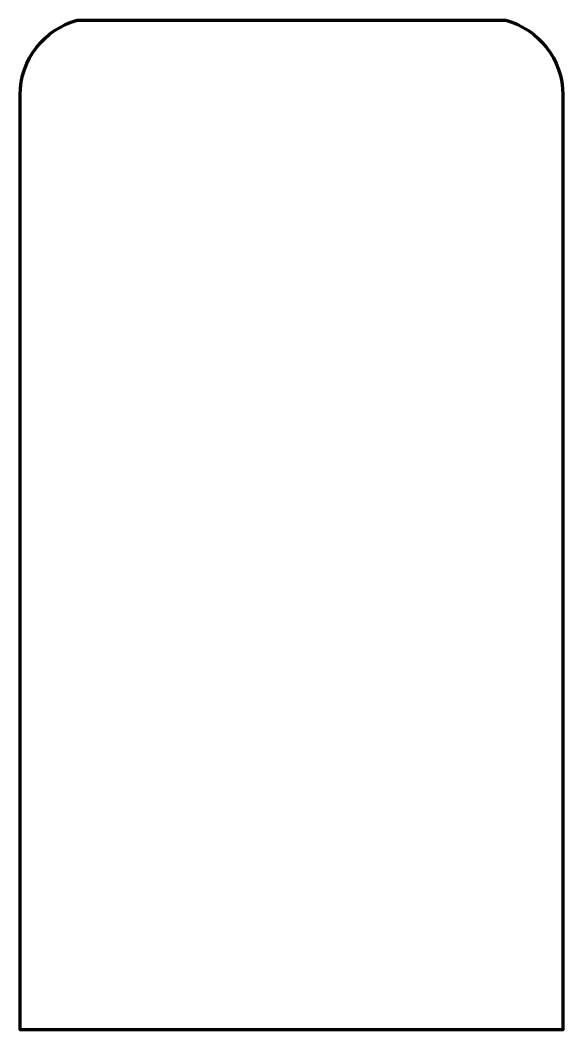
# Model space of a CAD drawing. Extents: x -617 to 630, y -1167 to 1154.
import ezdxf

# ---------------------------------------------------------------- set-up
doc = ezdxf.new("R2010")
doc.units = 0
doc.header["$MEASUREMENT"] = 0
doc.layers.add('Thru-cut', color=7, linetype='Continuous', lineweight=0)

msp = doc.modelspace()

# ---------------------------------------------------------------- linework, layer by layer
at = {"layer": 'Thru-cut', "color": 140, "lineweight": 140, "true_color": 0x00aeef}
msp.add_open_spline([(498.8, 1154.3), (498.8, 1154.3), (6.3, 1154.3), (6.3, 1154.3), (6.3, 1154.3), (-486.3, 1154.3), (-486.3, 1154.3), (-561.7, 1133.5), (-617, 1064.5), (-617, 982.5), (-617, 982.5), (-617, -1167.3), (-617, -1167.3), (-617, -1167.3), (629.6, -1167.3), (629.6, -1167.3), (629.6, -1167.3), (629.6, 982.5), (629.6, 982.5), (629.6, 1064.5), (574.2, 1133.5), (498.8, 1154.3)], degree=3, knots=[0, 0, 0, 0, 1, 1, 1, 2, 2, 2, 3, 3, 3, 4, 4, 4, 5, 5, 5, 6, 6, 6, 7, 7, 7, 7], dxfattribs=at)

doc.saveas('drawing.dxf')
